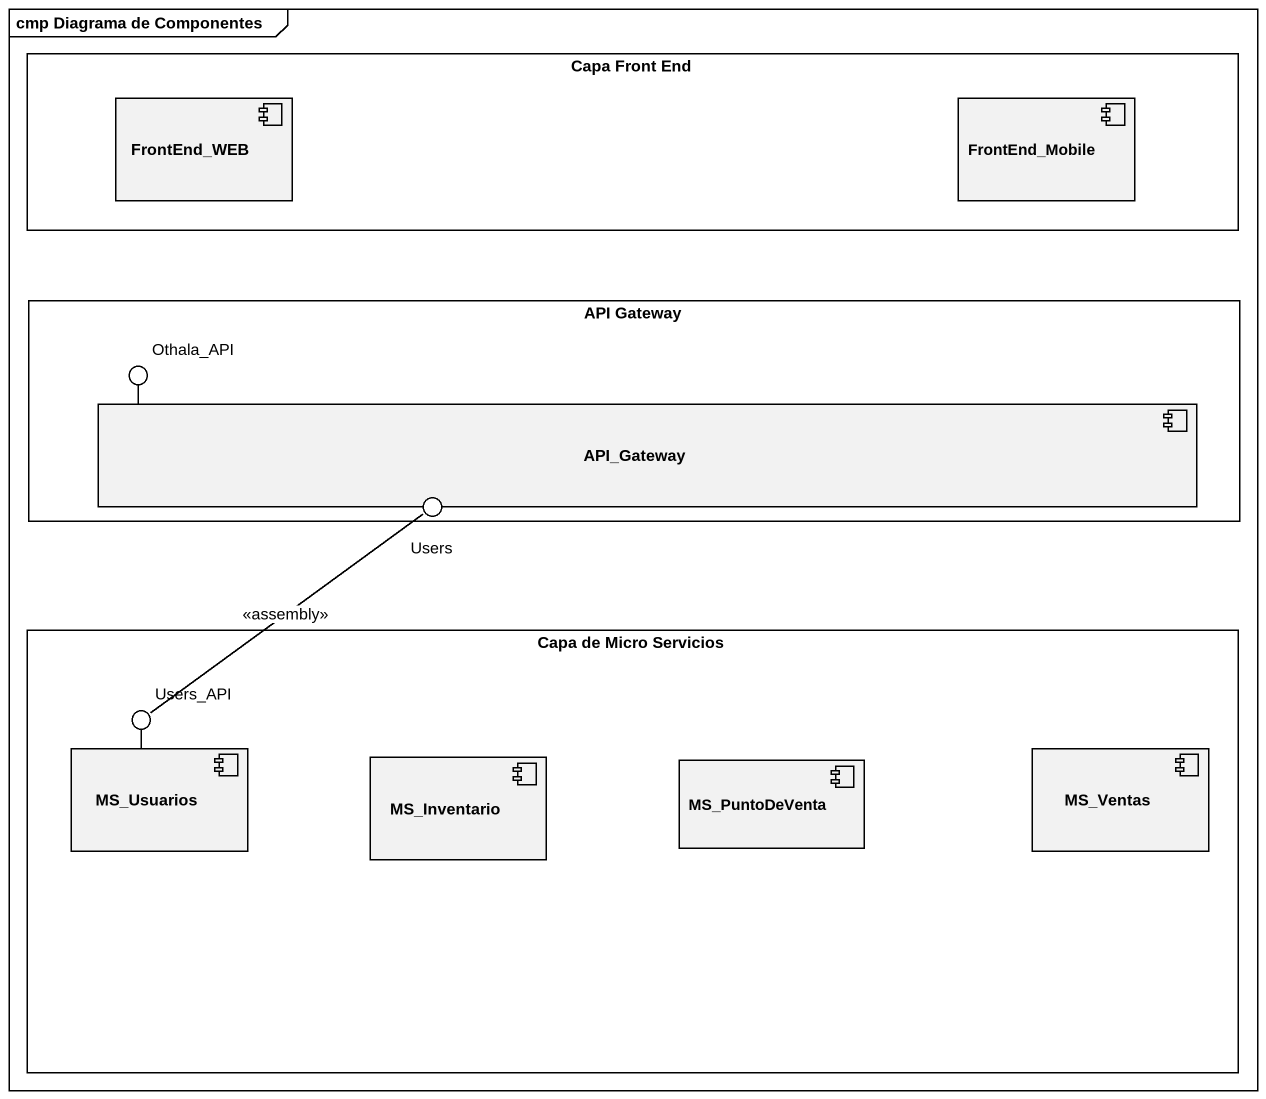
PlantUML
@startuml
mainframe cmp Diagrama de Componentes
rectangle "Capa Front End" as Capa_Front_End {
  component FrontEnd_WEB
  component FrontEnd_Mobile
}
rectangle "API Gateway" as API_Gateway {
  component "API_Gateway" as API_Gateway_2
}
() Othala_API
() Users
rectangle "Capa de Micro Servicios" as Capa_de_Micro_Servicios {
  component MS_Usuarios
  component MS_Inventario
  component MS_PuntoDeVenta
  component MS_Ventas
}
() Users_API
API_Gateway_2 -left- Othala_API
API_Gateway_2 -left- Users
MS_Usuarios -up- Users_API
Users -- Users_API : <<assembly>>
@enduml
